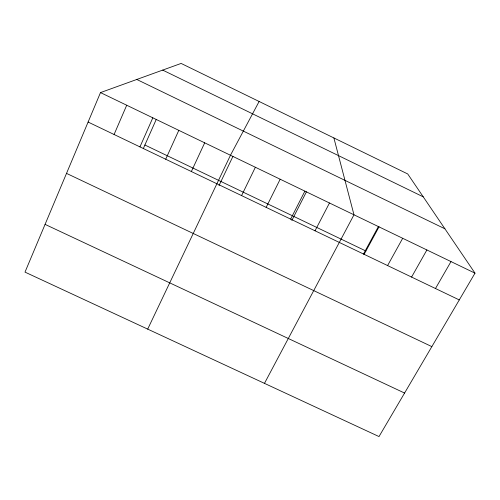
<?xml version="1.0" encoding="UTF-8"?>
<svg xmlns="http://www.w3.org/2000/svg" width="500" height="500" viewBox="0 0 500 500"><rect width="100%" height="100%" fill="white"/><g stroke="black" fill="none" stroke-linecap="round" stroke-linejoin="round"><path stroke-width="0.75" d="M100.494 92.587L25 272.119L379.012 436.569L475 273.156L407.725 173.962L181.119 63.431L100.494 92.587L475 273.156M114.081 134.494L126.713 105.231M139.95 146.894L152.812 117.819M143.356 148.469L156.281 119.369M165.706 159.238L178.806 130.35M191.35 171.525L204.688 142.825M147.7 329.119L230.463 155.256L259.125 101.481M219.013 185.562L232.956 156.337M241.575 195.594L255.369 167.262M266.156 207.381L280.175 179.225M290.644 219.112L304.881 191.131M291.837 220.463L306.456 191.775M315.025 230.8L329.481 202.994M264.469 383.363L353.981 214.806L333.888 137.944M363.5 254.025L378.387 226.575M364.062 254.438L379.062 226.788M387.587 265.575L402.688 238.294M411.581 277.069L426.887 249.963M435.475 288.525L450.994 261.581M45.075 224.375L404.575 393.05M66.519 173.381L431.85 346.619M144.894 145.006L365.919 251.012M88.106 122.05L459.275 299.925M136.788 79.463L444.919 228.806M162.688 70.094L423.25 196.85"/></g></svg>
